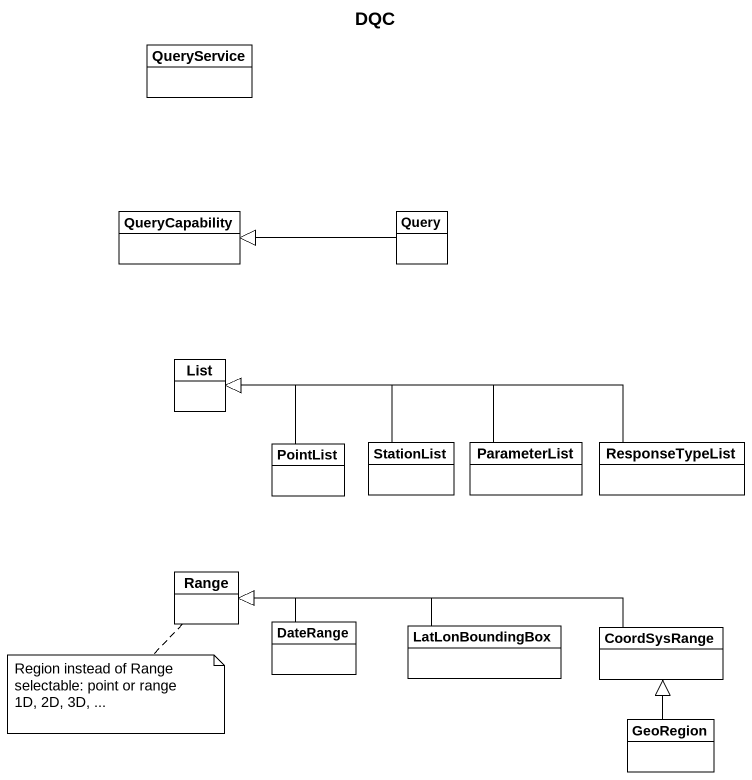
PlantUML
@startuml
title DQC
hide circle
hide empty members
class QueryService
class QueryCapability
class Query
class List
class PointList
class StationList
class ParameterList
class ResponseTypeList
class Range
class DateRange
class LatLonBoundingBox
class CoordSysRange
class GeoRegion
Query -left-|> QueryCapability
PointList -up-|> List
StationList -left-|> List
ParameterList -left-|> List
ResponseTypeList -left-|> List
DateRange -left-|> Range
LatLonBoundingBox -left-|> Range
CoordSysRange -left-|> Range
GeoRegion -up-|> CoordSysRange
note bottom of Range
  Region instead of Range
  selectable: point or range
  1D, 2D, 3D, ...
end note
@enduml
